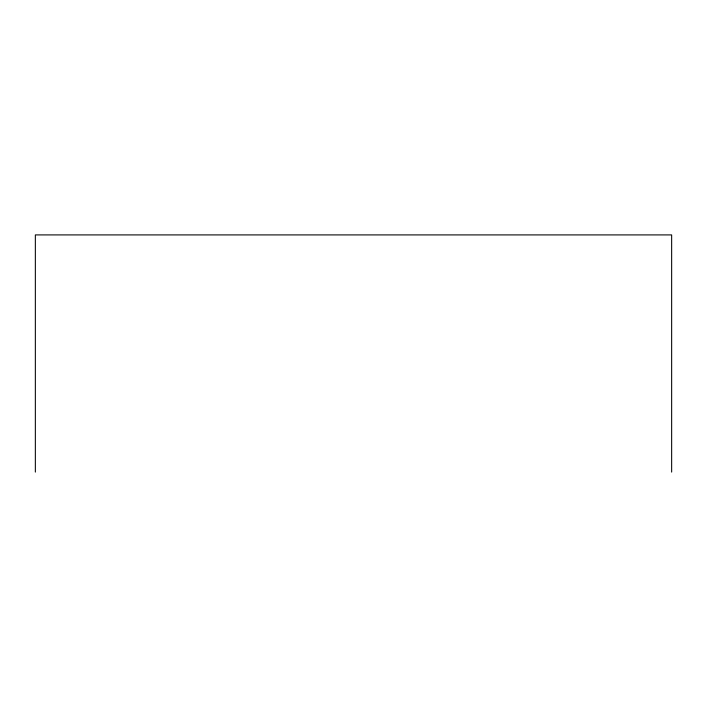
<?xml version="1.0" encoding="UTF-8"?>
<svg xmlns="http://www.w3.org/2000/svg" width="707" height="707" viewBox="0 0 707 707"><rect width="100%" height="100%" fill="white"/><g stroke="black" fill="none" stroke-linecap="round" stroke-linejoin="round"><path stroke-width="1.06" d="M671.65 472.09L671.65 234.91L35.35 234.91L35.35 472.09"/></g></svg>
